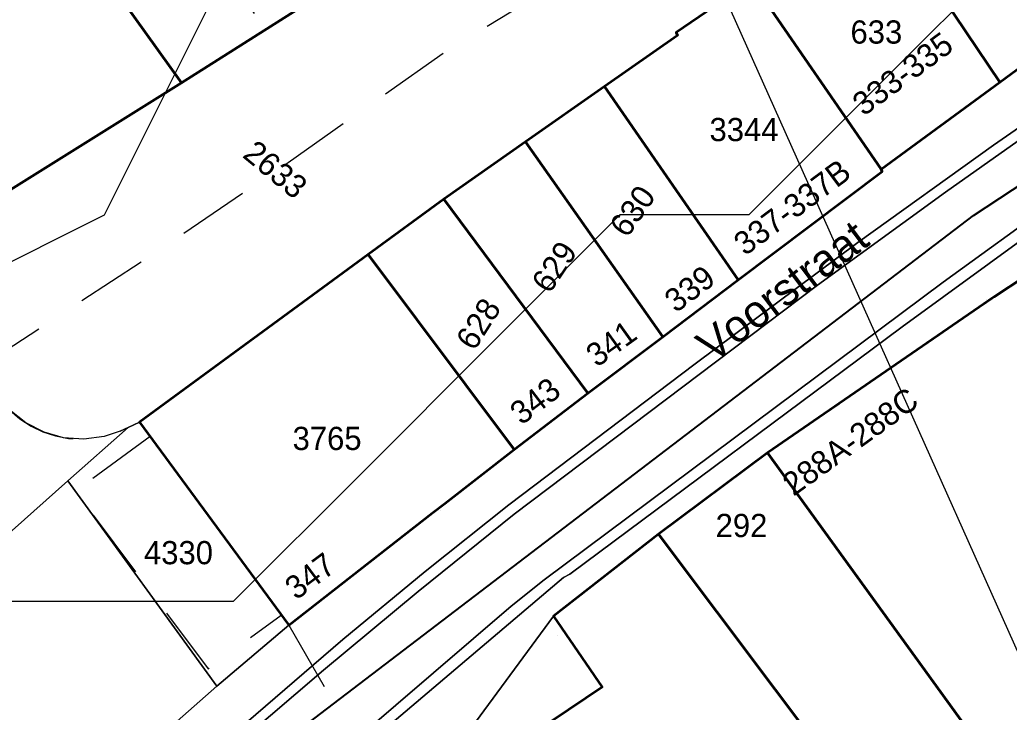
# Model space of a CAD drawing. Header units: metres. Extents: x 0 to 105485, y 0 to 425721.
# Drawn here: x 105229.21 to 105267.61, y 425313.21 to 425340.07 of the extents above; entities that cross this region are included whole.
import ezdxf
from ezdxf.enums import TextEntityAlignment as Align

# ---------------------------------------------------------------- set-up
doc = ezdxf.new("R2010")
doc.units = ezdxf.units.M
doc.header["$MEASUREMENT"] = 0
doc.linetypes.add('KG-PERCEEL-SO', pattern=[19, 5.5, -4, 5.5, -4])
for name, color, linetype, lineweight in [('B-XX-IE-MEUBILAIR-G', 7, 'Continuous', 18), ('B-XX-IE-MEUBILAIR_WEGMEUBILAIR_AFVALBAK-G', 7, 'Continuous', 18), ('B-XX-KG-GRENS_PERCEEL-G', 150, 'KG-PERCEEL-SO', 18), ('B-XX-KG-GRENS_PERCEEL-T', 150, 'KG-PERCEEL-SO', 18), ('B-XX-KW-KUNSTWERK_DEK-G', 170, 'Continuous', 18), ('B-XX-OG-BEBOUWING-G', 7, 'Continuous', 35), ('B-XX-OG-BEBOUWING_HUISNUMMER-T', 7, 'Continuous', 18), ('B-XX-OG-BEBOUWING_LUIFEL-G', 7, 'Continuous', 18), ('B-XX-OG-BEBOUWING_STRAATNAAM-T', 7, 'Continuous', 18), ('B-XX-OG-GRENS-G', 7, 'Continuous', 18), ('B-XX-OG-WATER_RIVIER-G', 130, 'Continuous', 18), ('B-XX-VH-GESLOTENVERHARDING-G', 10, 'Continuous', 18), ('B-XX-VH-OPENVERHARDING-G', 90, 'Continuous', 18), ('B-XX-VH-OPENVERHARDING_BETONSTRAATSTEEN-G', 90, 'Continuous', 18), ('B-XX-VH-OPENVERHARDING_STRAATBAKSTEEN-G', 90, 'Continuous', 18)]:
    doc.layers.add(name, color=color, linetype=linetype, lineweight=lineweight)
doc.layers.add('GIS-WEGVAKKEN', color=2, linetype='Continuous')

msp = doc.modelspace()

# ---------------------------------------------------------------- linework, layer by layer
at = {"layer": 'B-XX-IE-MEUBILAIR-G', "color": 0, "true_color": 0x604a38}
for points in [[(105259.952, 425330.102, 3.286), (105259.952, 425330.102, 4.786)], [(105261.819, 425327.484, 3.291), (105261.819, 425327.484, 4.791)], [(105245.531, 425321.045, 3.389), (105245.531, 425321.045, 4.889)], [(105248.191, 425321.25, 3.345), (105248.191, 425321.25, 4.845)], [(105250.087, 425318.737, 3.291), (105250.087, 425318.737, 4.791)], [(105248.181, 425316.999, 3.315), (105248.181, 425316.999, 4.815)]]:
    msp.add_polyline3d(points, dxfattribs=at)
at = {"layer": 'B-XX-IE-MEUBILAIR_WEGMEUBILAIR_AFVALBAK-G', "color": 0, "true_color": 0x604a38}
for points in [[(105266.724, 425329.239, 0), (105266.724, 425329.239, 1.5)], [(105250.075, 425316.193, 3.301), (105250.075, 425316.193, 4.801)]]:
    msp.add_polyline3d(points, dxfattribs=at)
at = {"layer": 'B-XX-KG-GRENS_PERCEEL-G', "ltscale": 0.5, "flags": 128}
for points in [[(105227.646, 425326.578), (105234.142, 425330.823), (105239.624, 425334.538), (105245.763, 425338.859), (105250.532, 425341.761), (105257.319, 425346.879), (105263.895, 425351.422), (105270.434, 425355.735), (105277.636, 425360.464), (105279.19, 425361.533), (105280.475, 425362.367), (105282.109, 425363.936), (105285.68, 425366.039), (105288.98, 425368.183), (105290.781, 425369.74), (105294.989, 425372.472), (105303.554, 425377.672), (105306.771, 425379.822), (105311.439, 425382.794), (105316.898, 425385.899), (105318.935, 425386.702)], [(105225.872, 425351.174), (105235.485, 425337.63)], [(105262.391, 425344.864), (105267.241, 425337.648)], [(105236.79, 425342.601), (105238.737, 425339.673)], [(105251.91, 425337.484), (105254.744, 425339.463), (105254.685, 425339.583), (105257.605, 425341.584)], [(105257.605, 425341.584), (105262.646, 425334.272)], [(105238.769, 425339.693), (105240.362, 425340.702)], [(105267.241, 425337.648), (105271.484, 425340.765)], [(105235.485, 425337.63), (105236.873, 425338.492), (105238.442, 425339.486)], [(105238.442, 425339.486), (105238.737, 425339.673)], [(105238.737, 425339.673), (105238.769, 425339.693)], [(105228.863, 425333.492), (105229.269, 425333.767), (105235.485, 425337.63)], [(105248.837, 425335.337), (105251.91, 425337.484)], [(105251.91, 425337.484), (105257.097, 425329.98)], [(105262.646, 425334.272), (105267.241, 425337.648)], [(105245.671, 425333.118), (105245.906, 425333.291), (105248.837, 425335.337)], [(105248.837, 425335.337), (105254.173, 425327.777)], [(105257.097, 425329.98), (105262.675, 425334.183), (105262.646, 425334.272)], [(105242.733, 425330.966), (105245.671, 425333.118)], [(105245.671, 425333.118), (105251.262, 425325.583)], [(105233.859, 425324.467), (105242.733, 425330.966)], [(105242.733, 425330.966), (105248.397, 425323.409)], [(105244.051, 425308.955), (105251.809, 425314.185), (105249.928, 425316.94), (105254.005, 425320.119), (105258.231, 425323.267), (105266.948, 425329.262), (105268.2, 425330.104)], [(105254.173, 425327.777), (105257.097, 425329.98)], [(105251.262, 425325.583), (105254.173, 425327.777)], [(105248.397, 425323.409), (105249.008, 425323.885), (105251.262, 425325.583)], [(105228.832, 425324.929), (105229.221, 425324.594), (105229.65, 425324.313), (105230.111, 425324.091), (105230.598, 425323.93), (105231.102, 425323.834), (105231.614, 425323.805), (105232.126, 425323.843), (105232.628, 425323.947), (105233.112, 425324.116)], [(105233.112, 425324.116), (105233.859, 425324.467)], [(105233.859, 425324.467), (105234.268, 425323.911)], [(105234.268, 425323.911), (105231.368, 425321.778), (105236.518, 425314.89), (105239.362, 425316.982)], [(105234.268, 425323.911), (105239.362, 425316.982)], [(105239.654, 425316.585), (105248.397, 425323.409)], [(105239.362, 425316.982), (105239.654, 425316.585)], [(105239.654, 425316.585), (105244.051, 425308.955)]]:
    msp.add_lwpolyline(points, dxfattribs=at)
at = {"layer": 'B-XX-KW-KUNSTWERK_DEK-G', "ltscale": 0.5}
msp.add_lwpolyline([(105227.23, 425318.758), (105231.082, 425322.183), (105233.418, 425324.26), (105233.112, 425324.116), (105232.489, 425323.912), (105231.705, 425323.807), (105230.916, 425323.861), (105230.154, 425324.073), (105229.45, 425324.434), (105228.832, 425324.929)], dxfattribs=at)
at = {"layer": 'B-XX-OG-BEBOUWING-G', "ltscale": 0.5}
for points in [[(105229.474, 425353.602), (105225.802, 425351.121), (105235.485, 425337.63), (105240.358, 425340.707), (105238.407, 425343.599), (105236.79, 425342.601)], [(105219.183, 425346.126), (105228.863, 425333.492), (105235.485, 425337.63), (105225.802, 425351.121)], [(105266.796, 425347.882), (105262.391, 425344.864), (105267.241, 425337.648), (105271.484, 425340.765)], [(105262.391, 425344.864), (105257.605, 425341.584), (105262.646, 425334.272), (105267.241, 425337.648)], [(105257.605, 425341.584), (105254.685, 425339.583), (105254.744, 425339.463), (105251.91, 425337.484), (105257.097, 425329.98), (105262.675, 425334.183), (105262.646, 425334.272)], [(105248.837, 425335.338), (105254.173, 425327.777), (105257.097, 425329.98), (105251.91, 425337.484)], [(105248.837, 425335.338), (105245.671, 425333.118), (105251.262, 425325.583), (105254.173, 425327.777)], [(105245.671, 425333.118), (105242.733, 425330.967), (105248.397, 425323.408), (105251.262, 425325.583)], [(105248.397, 425323.408), (105242.733, 425330.967), (105233.859, 425324.467), (105239.654, 425316.585), (105245.233, 425320.939), (105245.706, 425321.308)], [(105268.2, 425330.104), (105267.032, 425329.319), (105258.231, 425323.267), (105269.424, 425307.818), (105279.476, 425314.354), (105278.704, 425315.552), (105275.961, 425319.88), (105275.046, 425319.306)], [(105258.231, 425323.267), (105254.005, 425320.119), (105265.275, 425305.102), (105269.424, 425307.818)], [(105297.383, 425300.254), (105290.457, 425310.891), (105284.308, 425306.859), (105279.636, 425314.106), (105279.476, 425314.354), (105269.424, 425307.818), (105265.275, 425305.102), (105254.005, 425320.119), (105249.928, 425316.94), (105251.809, 425314.185), (105244.051, 425308.955), (105244.199, 425308.775), (105264.023, 425278.47), (105276.765, 425258.421), (105293.776, 425273.173), (105296.041, 425275.169), (105295.904, 425275.326), (105301.843, 425280.379), (105299.285, 425284.341), (105308.365, 425290.229), (105306.759, 425292.622), (105305.032, 425295.194), (105301.875, 425299.894), (105298.821, 425298.046)]]:
    msp.add_lwpolyline(points, close=True, dxfattribs=at)
at = {"layer": 'B-XX-OG-BEBOUWING_LUIFEL-G', "ltscale": 0.5}
msp.add_lwpolyline([(105251.809, 425314.185), (105249.928, 425316.94), (105244.051, 425308.955)], close=True, dxfattribs=at)
at = {"layer": 'B-XX-OG-GRENS-G'}
msp.add_polyline3d([(105327.5, 425182.5, 1.298), (105092.5, 425707.5, 2.772)], dxfattribs=at)
msp.add_polyline3d([(105327.5, 425377.5, 3.615), (105317.5, 425372.5, 3.374), (105307.5, 425367.5, 3.338), (105292.5, 425367.5, 2.55), (105282.5, 425357.5, 1.277), (105277.5, 425357.5, 1.228), (105277.5, 425347.5, 3.328), (105267.5, 425342.5, 3.315), (105262.5, 425337.5, 3.326), (105257.5, 425332.5, 3.302), (105252.5, 425332.5, 3.384), (105247.5, 425327.5, 3.368), (105242.5, 425322.5, 3.436), (105237.5, 425317.5, 3.522), (105232.5, 425317.5, 3.664), (105227.5, 425317.5, 3.73), (105222.5, 425327.5, 3.933), (105232.5, 425332.5, 3.15), (105237.5, 425342.5, 1.164), (105247.5, 425347.5, 1.392), (105237.5, 425357.5, 3.004), (105242.5, 425362.5, 3.045), (105252.5, 425367.5, 3.031), (105257.5, 425372.5, 3.064)], close=True, dxfattribs=at)
at = {"layer": 'B-XX-OG-WATER_RIVIER-G', "ltscale": 0.5}
for points in [[(105227.23, 425318.758), (105231.082, 425322.183), (105233.418, 425324.26), (105233.859, 425324.467), (105242.733, 425330.967), (105245.671, 425333.118), (105248.837, 425335.338), (105251.91, 425337.484), (105254.744, 425339.463), (105254.685, 425339.583), (105257.605, 425341.584), (105262.391, 425344.864), (105266.796, 425347.882), (105270.026, 425350.096), (105270.681, 425350.545), (105273.63, 425352.358), (105277.532, 425354.786), (105281.21, 425357.105), (105284.823, 425359.384), (105286.398, 425360.378), (105289.679, 425361.903), (105289.307, 425362.763), (105293.365, 425365.621)], [(105240.358, 425340.707), (105235.485, 425337.63), (105228.863, 425333.492)]]:
    msp.add_lwpolyline(points, dxfattribs=at)
at = {"layer": 'B-XX-VH-GESLOTENVERHARDING-G', "ltscale": 0.5}
msp.add_lwpolyline([(105224.577, 425303.453), (105231.44, 425309.439), (105231.915, 425309.859), (105236.856, 425314.218), (105231.082, 425322.183), (105227.23, 425318.758)], dxfattribs=at)
at = {"layer": 'B-XX-VH-OPENVERHARDING-G', "ltscale": 0.5}
for points in [[(105294.122, 425352.134), (105306.732, 425359.723), (105306.466, 425360.036), (105293.944, 425352.529), (105279.252, 425343.338), (105275.667, 425341.045), (105271.753, 425338.486), (105267.005, 425335.213), (105261.734, 425331.43), (105255.421, 425326.726), (105248.191, 425321.25), (105244.945, 425318.674), (105241.748, 425316.037), (105232.66, 425308.191), (105232.851, 425307.743), (105237.875, 425312.162), (105240.994, 425314.839), (105244.67, 425317.896), (105248.394, 425320.893), (105260.167, 425329.776), (105265.144, 425333.388), (105271.968, 425338.202), (105282.331, 425344.807)], [(105296.4, 425349.326), (105307.675, 425356.23), (105308.992, 425357.065), (105308.746, 425357.354), (105307.518, 425356.564), (105283.869, 425342.281), (105273.429, 425335.845), (105269.403, 425333.042), (105265.05, 425329.893), (105249.566, 425318.349), (105248.285, 425317.326), (105239.336, 425309.648), (105233.936, 425305.113), (105234.106, 425304.687), (105250.314, 425318.44), (105250.558, 425318.564), (105263.46, 425328.16), (105268.443, 425331.789), (105273.655, 425335.482), (105279.166, 425338.855), (105284.099, 425341.931)], [(105249.928, 425316.94), (105244.051, 425308.955), (105251.809, 425314.185)]]:
    msp.add_lwpolyline(points, close=True, dxfattribs=at)
for points in [[(105239.336, 425309.648), (105248.285, 425317.326), (105249.566, 425318.349), (105265.05, 425329.893), (105269.403, 425333.042), (105273.429, 425335.845), (105283.869, 425342.281), (105307.518, 425356.564), (105308.746, 425357.354), (105306.732, 425359.723), (105294.122, 425352.134), (105282.331, 425344.807), (105271.968, 425338.202), (105265.144, 425333.388), (105260.167, 425329.776), (105248.394, 425320.893), (105244.67, 425317.896), (105240.994, 425314.839), (105237.875, 425312.162)], [(105296.872, 425359.342), (105292.663, 425356.961), (105293.468, 425355.343), (105288.715, 425352.444), (105285.083, 425350.329), (105281.467, 425348.245), (105281.496, 425348.126), (105277.852, 425345.568), (105274.495, 425343.022), (105271.484, 425340.765), (105267.241, 425337.648), (105262.646, 425334.272), (105262.675, 425334.183), (105257.097, 425329.98), (105254.173, 425327.777), (105251.262, 425325.583), (105248.397, 425323.408), (105245.706, 425321.308), (105245.233, 425320.939), (105239.654, 425316.585), (105236.856, 425314.218), (105231.915, 425309.859)], [(105232.66, 425308.191), (105241.748, 425316.037), (105244.945, 425318.674), (105248.191, 425321.25), (105255.421, 425326.726), (105261.734, 425331.43), (105267.005, 425335.213), (105271.753, 425338.486), (105275.667, 425341.045), (105279.252, 425343.338), (105293.944, 425352.529)], [(105296.4, 425349.326), (105284.099, 425341.931), (105279.166, 425338.855), (105273.655, 425335.482), (105268.443, 425331.789), (105263.46, 425328.16), (105250.558, 425318.564), (105250.314, 425318.44), (105234.106, 425304.687)], [(105244.051, 425308.955), (105249.928, 425316.94), (105254.005, 425320.119), (105258.231, 425323.267), (105267.032, 425329.319), (105268.2, 425330.104), (105275.035, 425334.698), (105278.642, 425336.919), (105283.136, 425339.686), (105288.952, 425342.998), (105293.646, 425345.811)]]:
    msp.add_lwpolyline(points, dxfattribs=at)
at = {"layer": 'B-XX-VH-OPENVERHARDING_BETONSTRAATSTEEN-G', "ltscale": 0.5}
msp.add_lwpolyline([(105233.859, 425324.467), (105233.418, 425324.26), (105231.082, 425322.183), (105236.856, 425314.218), (105239.654, 425316.585)], close=True, dxfattribs=at)
at = {"layer": 'B-XX-VH-OPENVERHARDING_STRAATBAKSTEEN-G', "ltscale": 0.5}
msp.add_lwpolyline([(105225.079, 425316.846), (105225.557, 425317.271), (105227.23, 425318.758), (105231.082, 425322.183), (105233.418, 425324.26), (105233.112, 425324.116), (105232.489, 425323.912), (105231.705, 425323.807), (105230.916, 425323.861), (105230.154, 425324.073), (105229.45, 425324.434), (105228.832, 425324.929), (105225.019, 425330.232), (105219.565, 425325.512), (105218.995, 425325.013)], close=True, dxfattribs=at)
at = {"layer": 'GIS-WEGVAKKEN'}
msp.add_lwpolyline([(105228.477, 425302.377), (105240.41, 425312.79), (105266.22, 425332.48), (105297.254, 425352.911)], dxfattribs=at)

# ---------------------------------------------------------------- texts
at = {"layer": 'B-XX-KG-GRENS_PERCEEL-T'}
for s, p in [('633', (105262.455, 425339.597)), ('3344', (105257.319, 425335.813)), ('3765', (105241.139, 425323.832)), ('4330', (105235.371, 425319.401))]:
    msp.add_text(s, height=0.9, dxfattribs=at).set_placement(p, align=Align.MIDDLE_CENTER)
for s, rotation, p in [('2633', 320.6, (105239.137, 425334.267)), ('630', 55.2, (105252.99, 425332.657)), ('629', 56.1, (105249.954, 425330.49)), ('628', 57.7, (105247.007, 425328.278))]:
    msp.add_text(s, height=0.9, rotation=rotation, dxfattribs=at).set_placement(p, align=Align.MIDDLE_CENTER)
at = {"layer": 'B-XX-OG-BEBOUWING_HUISNUMMER-T'}
for s, rotation, p in [('333-335', 36.4, (105263.472, 425337.98)), ('337-337B', 36.6, (105259.185, 425332.806)), ('339', 37, (105255.206, 425329.64)), ('341', 35.6, (105252.165, 425327.515)), ('343', 37.5, (105249.21, 425325.29)), ('288A-288C', 35.9, (105261.443, 425323.716)), ('347', 36.7, (105240.477, 425318.496))]:
    msp.add_text(s, height=0.9, rotation=rotation, dxfattribs=at).set_placement(p, align=Align.MIDDLE_CENTER)
msp.add_text('292', height=0.9, dxfattribs=at).set_placement((105257.22, 425320.454), align=Align.MIDDLE_CENTER)
at = {"layer": 'B-XX-OG-BEBOUWING_STRAATNAAM-T'}
msp.add_text('Voorstraat', height=1.25, rotation=37, dxfattribs=at).set_placement((105258.802, 425329.557), align=Align.MIDDLE_CENTER)

doc.saveas('drawing.dxf')
